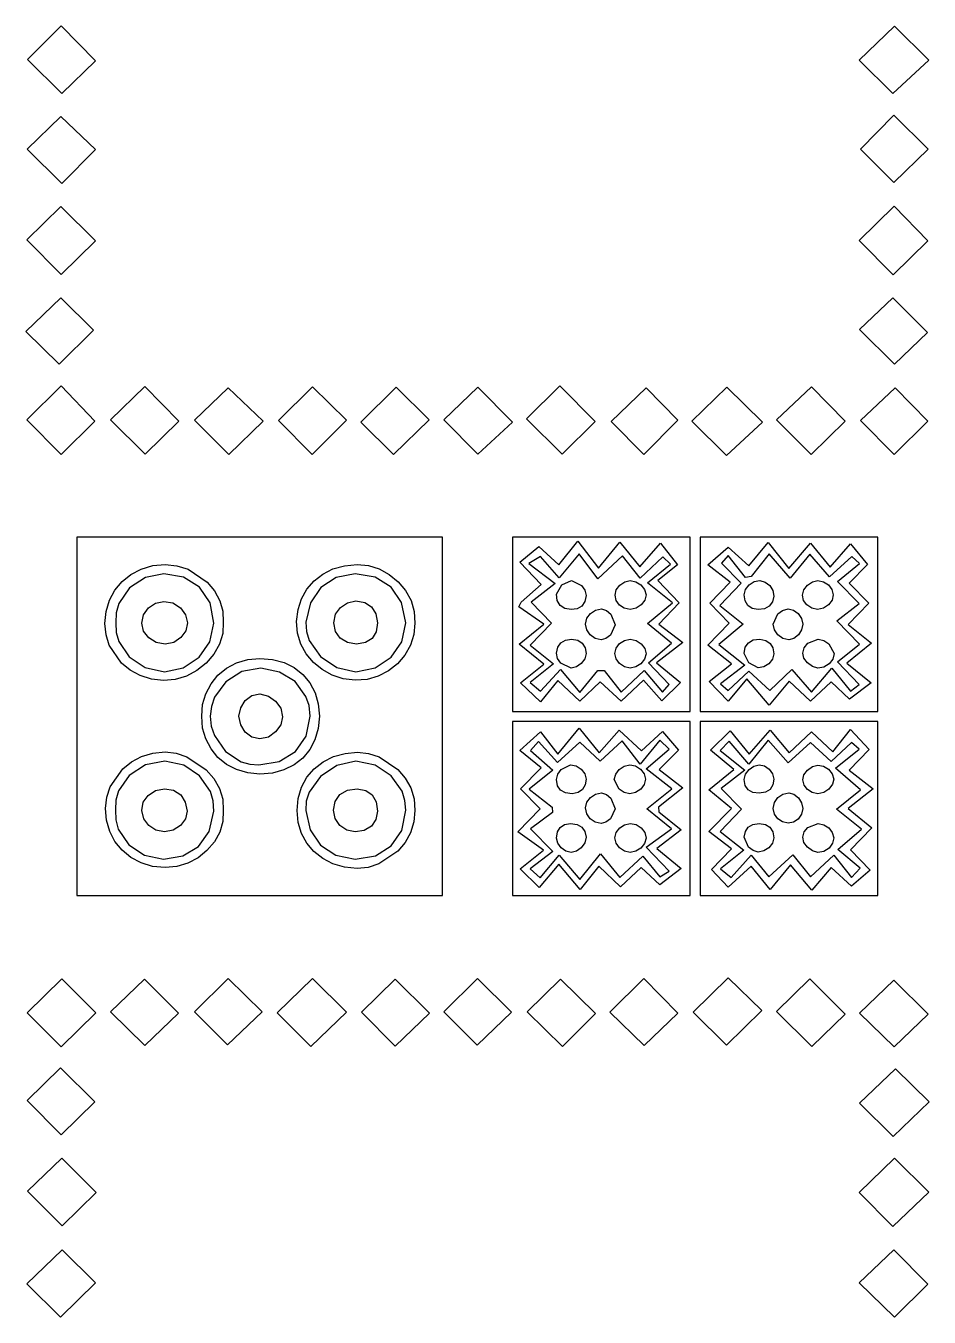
# Model space of a CAD drawing. Header units: millimetres. Extents: x 0 to 526, y 349 to 1015.
# Drawn here: x 397.9 to 461.6, y 670.2 to 761.3 of the extents above; entities that cross this region are included whole.
import ezdxf

# ---------------------------------------------------------------- set-up
doc = ezdxf.new("R2010")
doc.units = ezdxf.units.MM
doc.layers.get('0').update_dxf_attribs({"linetype": 'CONTINUOUS'})

msp = doc.modelspace()

# ---------------------------------------------------------------- linework, layer by layer
at = {"color": 7}
for points in [[(402.843, 758.7873), (400.44, 761.2677), (398.068, 758.8819), (400.472, 756.4951)], [(461.61, 758.8497), (459.207, 761.2355), (456.707, 758.8497), (459.078, 756.4951)], [(402.843, 752.5398), (400.407, 754.8632), (398.037, 752.571), (400.472, 750.1539)], [(461.578, 752.571), (459.143, 754.9568), (456.804, 752.571), (459.143, 750.2164)], [(402.843, 746.104), (400.408, 748.5211), (398.005, 746.1665), (400.44, 743.7182)], [(461.546, 746.1031), (459.175, 748.5523), (456.707, 746.1353), (459.11, 743.7172)], [(402.715, 739.7931), (400.407, 742.0854), (397.94, 739.6995), (400.28, 737.4073)], [(461.514, 739.6361), (459.078, 742.0854), (456.74, 739.8556), (459.207, 737.4073)], [(402.81, 733.3886), (400.44, 735.8691), (398.005, 733.4832), (400.44, 731.034)], [(408.739, 733.3886), (406.336, 735.8379), (403.9, 733.4832), (406.367, 731.0652)], [(414.666, 733.3886), (412.199, 735.7432), (409.828, 733.452), (412.263, 731.034)], [(420.562, 733.452), (418.159, 735.8066), (415.757, 733.4208), (418.127, 731.034)], [(426.394, 733.4832), (424.056, 735.7754), (421.556, 733.3262), (423.863, 731.034)], [(432.259, 733.3262), (429.824, 735.7754), (427.421, 733.4832), (429.824, 731.0662)], [(438.091, 733.3574), (435.591, 735.8691), (433.252, 733.5457), (435.751, 731.0652)], [(443.922, 733.452), (441.679, 735.7432), (439.212, 733.3574), (441.519, 731.034)], [(449.882, 733.3262), (447.383, 735.7754), (444.916, 733.3886), (447.351, 730.9715)], [(455.714, 733.3886), (453.343, 735.8066), (450.875, 733.4832), (453.311, 731.034)], [(461.546, 733.3886), (459.239, 735.7432), (456.804, 733.4208), (459.175, 731.034)], [(427.324, 725.1952), (401.529, 725.1952), (401.529, 699.9223), (427.324, 699.9223)], [(444.787, 725.1952), (432.259, 725.1952), (432.259, 712.9197), (444.787, 712.9197)], [(458.021, 725.1952), (445.492, 725.1952), (445.492, 712.9197), (458.021, 712.9197)], [(432.835, 714.929), (434.469, 716.2478), (432.739, 717.6601), (434.469, 719.0725), (432.707, 720.2977), (432.867, 720.6107), (434.277, 721.8671), (432.771, 723.4365), (434.117, 724.5358), (435.527, 723.2483), (436.872, 724.9123), (438.315, 723.0288), (439.82, 724.8499), (441.231, 723.1224), (442.704, 724.7865), (443.89, 723.2483), (442.512, 722.1499), (444.019, 720.5795), (442.577, 719.0725), (444.274, 717.786), (442.417, 716.3414), (444.115, 714.9602), (442.801, 713.6727), (441.487, 715.1172), (439.917, 713.6415), (438.442, 714.9914), (437.001, 713.6415), (435.463, 715.086), (434.245, 713.579)], [(448.793, 715.2119), (447.479, 713.6415), (446.133, 715.0236), (447.703, 716.279), (446.037, 717.5977), (447.543, 719.1359), (446.165, 720.5483), (447.607, 722.0241), (446.037, 723.2483), (447.479, 724.5046), (448.921, 723.1858), (450.299, 724.8187), (451.74, 722.9976), (453.279, 724.7865), (454.656, 723.0912), (456.099, 724.7241), (457.284, 723.2804), (456.003, 721.9617), (457.38, 720.5483), (455.938, 719.0413), (457.572, 717.7235), (455.843, 716.3102), (457.54, 714.929), (456.034, 713.7673), (454.721, 714.9914), (453.279, 713.6415), (451.773, 715.0548), (450.362, 713.3596)], [(406.791, 715.1894), (406.003, 715.4401), (405.299, 715.8225), (404.693, 716.318), (403.828, 717.585), (403.596, 718.3215), (403.515, 719.1047), (403.607, 719.9602), (403.849, 720.7502), (404.228, 721.4603), (404.734, 722.0748), (405.353, 722.5801), (406.075, 722.9586), (406.887, 723.1975), (407.777, 723.2804), (408.596, 723.1907), (409.377, 722.9381), (410.725, 722.028), (411.241, 721.4145), (411.616, 720.7239), (411.827, 719.9777), (411.847, 719.1984), (411.829, 718.4063), (411.605, 717.6465), (411.206, 716.9422), (410.661, 716.318), (410.002, 715.7971), (409.261, 715.4021), (408.466, 715.1572), (407.65, 715.086)], [(420.329, 715.2206), (419.544, 715.4733), (418.833, 715.8605), (418.216, 716.3658), (417.709, 716.9734), (417.333, 717.6689), (417.103, 718.4366), (417.038, 719.2618), (417.138, 720.0909), (417.384, 720.8517), (417.764, 721.5315), (418.267, 722.1187), (418.884, 722.5986), (419.601, 722.9615), (420.411, 723.1927), (421.3, 723.2804), (422.097, 723.2024), (422.864, 722.9595), (423.573, 722.5703), (424.2, 722.0553), (424.718, 721.435), (425.103, 720.7278), (425.328, 719.9553), (425.369, 719.1359), (425.308, 718.3371), (425.069, 717.5811), (424.675, 716.8876), (424.147, 716.279), (423.511, 715.7766), (422.787, 715.4011), (422, 715.1738), (421.171, 715.1172)], [(438.283, 715.8078), (438.731, 715.8078), (439.917, 714.2696), (441.552, 715.8078), (442.833, 714.2696), (443.314, 714.8032), (441.839, 716.3414), (443.474, 717.7226), (441.776, 719.1037), (443.538, 720.5795), (441.776, 721.9929), (443.409, 723.3107), (442.865, 723.813), (441.263, 722.306), (440.013, 723.8764), (438.283, 722.2748), (436.969, 724.0335), (435.559, 722.3382), (434.245, 723.8452), (433.412, 723.3429), (435.271, 721.9295), (433.572, 720.6107), (435.014, 719.1359), (433.508, 717.5977), (435.142, 716.279), (433.508, 714.9602), (434.245, 714.332), (435.655, 715.8703), (437.001, 714.2384)], [(454.785, 715.9649), (456.099, 714.332), (456.707, 714.8032), (455.169, 716.4048), (456.74, 717.6601), (455.137, 719.293), (456.707, 720.5171), (455.169, 722.0875), (456.74, 723.3429), (456.195, 723.8452), (454.624, 722.4016), (453.215, 724.0022), (451.837, 722.307), (450.363, 724.0335), (449.081, 722.4328), (448.697, 722.3694), (447.479, 723.9076), (446.998, 723.3741), (448.376, 721.9617), (446.87, 720.3923), (448.536, 719.0725), (446.806, 717.6289), (448.632, 716.1843), (446.934, 714.8666), (447.479, 714.3954), (448.921, 715.7454), (450.395, 714.3954), (451.965, 715.8712), (453.343, 714.2696)], [(409.044, 715.9922), (410.157, 716.7413), (410.921, 717.8328), (411.206, 719.1359), (410.935, 720.5678), (410.188, 721.6671), (409.07, 722.3714), (407.682, 722.6201), (406.371, 722.3548), (405.25, 721.6232), (404.496, 720.5278), (404.312, 719.8743), (404.285, 719.1671), (404.309, 718.4883), (404.487, 717.8503), (405.23, 716.7579), (406.357, 716.0058), (407.713, 715.7132)], [(422.57, 715.9883), (423.699, 716.7345), (424.462, 717.8328), (424.729, 719.1671), (424.434, 720.5854), (423.695, 721.6827), (422.583, 722.386), (421.171, 722.6211), (419.819, 722.3558), (418.74, 721.6515), (418.004, 720.5766), (417.679, 719.1984), (417.728, 718.5439), (417.932, 717.9128), (418.72, 716.7969), (419.868, 716.0107), (421.203, 715.7142)], [(435.944, 720.1826), (435.615, 720.3952), (435.419, 720.7317), (435.367, 721.1765), (435.728, 721.8398), (436.424, 722.1499), (437.129, 721.8037), (437.361, 721.4691), (437.45, 721.0819), (437.361, 720.6605), (437.149, 720.3484), (436.824, 720.1591), (436.393, 720.1084)], [(440.145, 720.1904), (439.8, 720.4108), (439.57, 720.7317), (439.5, 721.1131), (439.58, 721.4876), (439.825, 721.8203), (440.172, 722.0583), (440.558, 722.1499), (440.958, 722.0631), (441.311, 721.8359), (441.568, 721.514), (441.679, 721.1453), (441.585, 720.758), (441.335, 720.4264), (440.976, 720.1952), (440.558, 720.1084)], [(449.169, 720.1786), (448.857, 720.3796), (448.666, 720.7054), (448.6, 721.1453), (448.699, 721.5189), (448.953, 721.8476), (449.303, 722.0768), (449.69, 722.1499), (450.08, 722.0397), (450.403, 721.789), (450.618, 721.4438), (450.683, 721.0507), (450.59, 720.6342), (450.367, 720.3328), (450.03, 720.1552), (449.594, 720.1094)], [(453.364, 720.1952), (453.026, 720.4225), (452.79, 720.7444), (452.702, 721.1131), (452.799, 721.4876), (453.054, 721.8203), (453.405, 722.0583), (453.792, 722.1499), (454.192, 722.0631), (454.541, 721.8359), (454.788, 721.514), (454.881, 721.1453), (454.801, 720.758), (454.549, 720.4274), (454.182, 720.1962), (453.759, 720.1094)], [(407.139, 717.7801), (406.608, 718.104), (406.246, 718.5741), (406.112, 719.1359), (406.24, 719.7202), (406.584, 720.2108), (407.084, 720.5483), (407.682, 720.6741), (408.307, 720.562), (408.838, 720.2264), (409.209, 719.7378), (409.347, 719.1671), (409.22, 718.6004), (408.875, 718.1196), (408.374, 717.785), (407.777, 717.6601)], [(420.612, 717.7674), (420.106, 718.0727), (419.781, 718.5478), (419.665, 719.1671), (419.789, 719.7651), (420.122, 720.2547), (420.612, 720.5844), (421.203, 720.7054), (421.835, 720.5981), (422.321, 720.2898), (422.632, 719.8051), (422.741, 719.1671), (422.642, 718.5341), (422.353, 718.061), (421.89, 717.7635), (421.268, 717.6601)], [(438.093, 718.0659), (437.746, 718.3117), (437.507, 718.6629), (437.417, 719.0725), (437.512, 719.4822), (437.761, 719.8304), (438.121, 720.0665), (438.539, 720.1406), (438.891, 720.0255), (439.2, 719.7631), (439.5, 719.0101), (439.16, 718.3039), (438.847, 718.0649), (438.507, 717.9742)], [(451.313, 718.0659), (450.968, 718.3117), (450.736, 718.6629), (450.651, 719.0725), (450.976, 719.807), (451.305, 720.0401), (451.709, 720.1406), (452.072, 720.0616), (452.402, 719.8187), (452.641, 719.4695), (452.734, 719.0725), (452.646, 718.6629), (452.417, 718.3117), (452.099, 718.0659), (451.74, 717.9742)], [(435.675, 716.3219), (435.442, 716.6574), (435.367, 717.032), (435.456, 717.4494), (435.667, 717.7538), (435.993, 717.942), (436.424, 718.0054), (436.855, 717.9323), (437.177, 717.7265), (437.379, 717.4095), (437.45, 717.0008), (437.356, 716.6135), (437.113, 716.2829), (436.774, 716.0517), (436.393, 715.9649)], [(440.158, 716.0556), (439.808, 716.2946), (439.562, 716.6272), (439.469, 717.0008), (439.562, 717.3831), (439.808, 717.7031), (440.158, 717.9235), (440.558, 718.0054), (440.976, 717.9186), (441.335, 717.6875), (441.585, 717.3568), (441.679, 716.9696), (441.568, 716.6008), (441.311, 716.279), (440.958, 716.0507), (440.558, 715.9649)], [(448.917, 716.3336), (448.6, 717.0008), (448.676, 717.4407), (448.893, 717.7626), (449.236, 717.9547), (449.69, 718.0064), (450.115, 717.9186), (450.427, 717.7118), (450.618, 717.3919), (450.683, 716.9696), (450.585, 716.597), (450.33, 716.2712), (449.98, 716.0517), (449.594, 715.9961)], [(453.406, 716.079), (453.058, 716.3336), (452.813, 716.6711), (452.734, 717.032), (452.827, 717.4095), (453.074, 717.7196), (453.823, 718.0064), (454.219, 717.9196), (454.565, 717.6914), (454.945, 717.0008), (454.845, 716.6096), (454.584, 716.2712), (454.215, 716.039), (453.792, 715.9649)], [(413.584, 708.5742), (412.797, 708.8083), (412.094, 709.1799), (411.491, 709.6745), (410.999, 710.2763), (410.634, 710.9698), (410.41, 711.7414), (410.341, 712.5744), (410.41, 713.3986), (410.634, 714.1662), (410.999, 714.8588), (411.491, 715.4625), (412.094, 715.96), (412.797, 716.3355), (413.584, 716.5735), (414.442, 716.6555), (415.34, 716.5794), (416.153, 716.358), (416.869, 716.002), (417.479, 715.522), (417.971, 714.928), (418.336, 714.2316), (418.562, 713.4435), (418.64, 712.5744), (418.561, 711.7053), (418.331, 710.9171), (417.963, 710.2207), (417.466, 709.6277), (416.855, 709.1468), (416.139, 708.7908), (415.331, 708.5693), (414.442, 708.4933)], [(415.795, 709.3867), (416.945, 710.0861), (417.717, 711.1747), (418, 712.5744), (417.915, 713.3205), (417.697, 713.978), (416.925, 715.0236), (415.818, 715.6918), (414.506, 715.9649), (413.18, 715.7396), (412.043, 715.0119), (411.249, 713.9126), (411.028, 713.265), (410.95, 712.5744), (411.018, 711.8721), (411.233, 711.2146), (412.015, 710.0978), (413.121, 709.3653), (413.743, 709.1848), (414.379, 709.1526)], [(413.888, 711.1044), (413.417, 711.4556), (413.09, 711.9667), (412.968, 712.5744), (413.09, 713.1684), (413.417, 713.6776), (413.888, 714.0267), (414.442, 714.1438), (415.045, 713.9955), (415.556, 713.6376), (415.912, 713.1333), (416.045, 712.5432), (415.912, 711.9667), (415.556, 711.4643), (415.045, 711.1083), (414.442, 710.9737)], [(444.787, 712.1979), (432.259, 712.1979), (432.259, 699.9223), (444.787, 699.9223)], [(435.527, 702.1511), (434.15, 700.4871), (432.804, 701.8058), (434.437, 703.1246), (432.643, 704.4121), (434.213, 706.044), (432.835, 707.4574), (434.277, 708.9332), (432.771, 710.1573), (434.245, 711.476), (435.463, 709.9056), (436.969, 711.7267), (438.379, 710.0003), (439.788, 711.6009), (441.358, 710.1261), (442.833, 711.5073), (443.955, 710.1885), (442.609, 708.8073), (444.274, 707.5198), (442.544, 706.1698), (442.577, 705.8245), (444.146, 704.5692), (442.449, 703.2504), (444.146, 701.8371), (442.641, 700.6763), (441.327, 701.9005), (439.885, 700.5505), (438.347, 701.9941), (437.033, 700.3622)], [(458.021, 712.1979), (445.492, 712.1979), (445.492, 699.9223), (458.021, 699.9223)], [(451.869, 702.0887), (450.427, 700.3613), (449.081, 701.9941), (447.479, 700.5183), (446.293, 701.7746), (447.703, 703.2182), (446.101, 704.4434), (447.703, 706.0752), (446.101, 707.394), (447.863, 708.8064), (446.23, 710.1885), (447.607, 711.5385), (448.954, 709.9056), (450.427, 711.6009), (451.773, 710.0003), (453.343, 711.4751), (454.849, 710.0627), (456.099, 711.6321), (457.412, 710.2197), (456.003, 708.7751), (457.701, 707.4564), (455.938, 706.0752), (457.605, 704.694), (456.099, 703.1558), (457.477, 701.7112), (456.162, 700.5817), (454.721, 701.9005), (453.375, 700.2988)], [(438.475, 702.8739), (439.82, 701.2099), (441.455, 702.7169), (442.641, 701.2411), (443.314, 701.6488), (441.679, 703.3441), (443.474, 704.6316), (441.743, 706.044), (443.506, 707.4574), (441.679, 708.8698), (443.314, 710.2509), (442.641, 710.8791), (441.263, 709.1838), (439.981, 710.8479), (438.443, 709.4033), (437.001, 710.7533), (435.431, 709.3097), (434.085, 710.7845), (433.54, 710.1573), (435.11, 708.7761), (433.445, 707.4261), (435.047, 706.1698), (435.078, 705.7933), (433.54, 704.6316), (435.11, 703.031), (433.508, 701.8058), (434.213, 701.1787), (435.559, 702.7793), (437.001, 701.0528)], [(456.772, 701.8692), (455.202, 703.187), (456.867, 704.6004), (455.105, 706.0128), (456.804, 707.394), (455.041, 708.901), (456.707, 710.2509), (456.162, 710.7221), (454.721, 709.3721), (453.279, 710.7221), (451.708, 709.2785), (450.299, 710.8791), (448.921, 709.1838), (447.543, 710.8167), (446.902, 710.1573), (448.633, 708.7761), (446.966, 707.4886), (448.408, 706.0128), (446.902, 704.4434), (448.568, 703.1246), (446.935, 701.8058), (447.671, 701.2099), (449.081, 702.7793), (450.33, 701.2411), (452.029, 702.8105), (453.279, 701.2411), (454.913, 702.7793), (456.162, 701.2099)], [(406.878, 701.9853), (406.062, 702.2301), (405.341, 702.6174), (404.726, 703.1285), (404.227, 703.7479), (403.858, 704.456), (403.628, 705.2383), (403.548, 706.0762), (403.641, 706.8585), (403.885, 707.5949), (404.774, 708.858), (405.392, 709.3506), (406.107, 709.7271), (406.907, 709.97), (407.777, 710.0627), (408.543, 709.9739), (409.301, 709.7203), (410.665, 708.8034), (411.204, 708.1821), (411.603, 707.4798), (411.828, 706.719), (411.847, 705.9191), (411.826, 705.1398), (411.612, 704.3946), (411.233, 703.7059), (410.713, 703.0973), (410.082, 702.5891), (409.364, 702.2058), (408.588, 701.9687), (407.777, 701.9005)], [(420.41, 701.9356), (419.597, 702.1745), (418.877, 702.5442), (418.259, 703.031), (417.758, 703.623), (417.383, 704.3097), (417.15, 705.0793), (417.07, 705.9191), (417.144, 706.7804), (417.379, 707.5676), (417.762, 708.2689), (418.275, 708.8698), (418.905, 709.3594), (419.634, 709.7242), (420.449, 709.9525), (421.332, 710.0315), (422.108, 709.9476), (422.86, 709.7067), (424.18, 708.8229), (424.698, 708.2133), (425.085, 707.5149), (425.318, 706.7443), (425.369, 705.9191), (425.309, 705.1203), (425.071, 704.3624), (424.682, 703.6669), (424.163, 703.0544), (422.841, 702.157), (422.085, 701.9151), (421.3, 701.8371)], [(409.003, 702.7257), (410.113, 703.3909), (410.88, 704.457), (411.206, 705.887), (411.152, 706.5971), (410.954, 707.2574), (410.196, 708.3752), (409.079, 709.1273), (407.745, 709.4033), (406.37, 709.1419), (405.23, 708.3986), (404.474, 707.3023), (404.288, 706.6614), (404.253, 705.9816), (404.277, 705.2724), (404.455, 704.616), (405.195, 703.5089), (406.312, 702.7676), (407.65, 702.4964)], [(422.588, 702.7266), (423.707, 703.4231), (424.448, 704.5185), (424.729, 705.9504), (424.674, 706.639), (424.475, 707.2837), (423.711, 708.383), (422.574, 709.1282), (421.203, 709.4033), (419.864, 709.1107), (418.708, 708.3323), (417.919, 707.2184), (417.719, 706.5824), (417.679, 705.9182), (418, 704.5536), (418.728, 703.4777), (419.806, 702.7666), (421.171, 702.4964)], [(435.988, 707.1628), (435.647, 707.3549), (435.438, 707.6768), (435.367, 708.1167), (435.455, 708.4854), (435.684, 708.8112), (436.36, 709.1526), (436.747, 709.0795), (437.097, 708.8503), (437.351, 708.5215), (437.45, 708.1479), (437.384, 707.7256), (437.193, 707.4057), (436.881, 707.1989), (436.456, 707.1121)], [(440.13, 707.1979), (439.788, 707.4261), (439.436, 708.1167), (439.535, 708.4903), (439.788, 708.8229), (440.139, 709.0609), (440.526, 709.1526), (440.931, 709.0658), (441.291, 708.8385), (441.549, 708.5167), (441.647, 708.1479), (441.554, 707.7607), (441.303, 707.4301), (440.944, 707.1989), (440.526, 707.1121)], [(449.208, 707.194), (448.877, 707.3823), (448.671, 707.6954), (448.6, 708.1167), (448.694, 708.4903), (448.937, 708.8229), (449.276, 709.0609), (449.657, 709.1526), (450.035, 709.0658), (450.362, 708.8385), (450.595, 708.5167), (450.683, 708.1479), (450.617, 707.7256), (450.423, 707.4096), (450.101, 707.2116), (449.657, 707.1433)], [(453.397, 707.193), (453.058, 707.4096), (452.822, 707.7207), (452.734, 708.0845), (452.813, 708.4454), (453.058, 708.78), (453.406, 709.0258), (453.791, 709.1214), (454.192, 709.0531), (454.545, 708.8346), (454.801, 708.5167), (454.913, 708.1479), (454.818, 707.7744), (454.569, 707.4418), (454.21, 707.2028), (453.791, 707.1121)], [(407.116, 704.5321), (406.612, 704.8589), (406.258, 705.3388), (406.112, 705.9182), (406.222, 706.5034), (406.564, 706.994), (407.08, 707.3315), (407.713, 707.4564), (408.365, 707.3706), (408.863, 707.0253), (409.187, 706.5034), (409.315, 705.887), (409.21, 705.3388), (408.851, 704.8667), (408.325, 704.536), (407.713, 704.4112)], [(420.58, 704.537), (420.09, 704.8745), (419.757, 705.3651), (419.633, 705.9504), (419.754, 706.5697), (420.094, 707.0448), (420.62, 707.3491), (421.3, 707.4564), (421.917, 707.3354), (422.369, 707.0253), (422.647, 706.5385), (422.741, 705.887), (422.627, 705.2861), (422.305, 704.8199), (421.809, 704.5185), (421.171, 704.4112)], [(438.093, 705.1008), (437.746, 705.3456), (437.507, 705.6967), (437.417, 706.1074), (437.512, 706.5122), (437.761, 706.8526), (438.121, 707.0877), (438.539, 707.1745), (438.891, 707.0594), (439.2, 706.798), (439.5, 706.044), (439.16, 705.3378), (438.847, 705.0998), (438.507, 705.0081)], [(451.3, 705.1222), (450.964, 705.3456), (450.736, 705.6753), (450.651, 706.0762), (450.741, 706.4859), (450.98, 706.837), (451.327, 707.0828), (451.74, 707.1745), (452.099, 707.0779), (452.417, 706.8253), (452.646, 706.4722), (452.734, 706.0762), (452.641, 705.6665), (452.401, 705.3222), (452.072, 705.0959), (451.708, 705.0393)], [(436.029, 703.0583), (435.7, 703.2934), (435.46, 703.6172), (435.367, 703.9722), (435.432, 704.4121), (435.623, 704.7379), (435.935, 704.9389), (436.36, 705.0081), (436.81, 704.9447), (437.145, 704.7574), (437.36, 704.4521), (437.45, 704.0347), (437.356, 703.6435), (437.113, 703.3011), (436.774, 703.0592), (436.393, 702.9676)], [(440.158, 703.0592), (439.808, 703.2972), (439.562, 703.6299), (439.469, 704.0034), (439.575, 704.3858), (439.82, 704.7057), (440.163, 704.9262), (440.558, 705.0081), (440.976, 704.935), (441.335, 704.7018), (441.585, 704.3634), (441.679, 703.9722), (441.568, 703.5899), (441.311, 703.2699), (440.958, 703.0495), (440.558, 702.9676)], [(449.222, 703.108), (448.905, 703.3519), (448.6, 704.0347), (448.685, 704.4521), (448.889, 704.7574), (449.213, 704.9447), (449.657, 705.0081), (450.089, 704.9398), (450.411, 704.7418), (450.613, 704.4258), (450.683, 704.0034), (450.585, 703.6308), (450.33, 703.3011), (449.98, 703.0719), (449.594, 702.9988)], [(453.406, 703.0817), (453.058, 703.3363), (452.813, 703.6738), (452.734, 704.0347), (452.827, 704.4121), (453.074, 704.7223), (453.824, 705.0081), (454.219, 704.9262), (454.561, 704.7057), (454.805, 704.3858), (454.913, 704.0034), (454.832, 703.6123), (454.581, 703.2738), (454.214, 703.0417), (453.791, 702.9676)], [(402.875, 691.6655), (400.472, 694.0513), (398.037, 691.6655), (400.44, 689.2484)], [(408.707, 691.6343), (406.304, 694.0201), (403.9, 691.7289), (406.336, 689.3421)], [(414.603, 691.7279), (412.199, 694.0826), (409.828, 691.7279), (412.168, 689.4045)], [(420.562, 691.6967), (418.159, 694.0826), (415.66, 691.6655), (418.031, 689.2796)], [(426.395, 691.6343), (423.992, 694.0201), (421.62, 691.6967), (423.992, 689.3109)], [(432.194, 691.6967), (429.791, 694.0826), (427.421, 691.7279), (429.759, 689.3733)], [(438.122, 691.6021), (435.655, 694.0201), (433.283, 691.7279), (435.783, 689.2796)], [(443.922, 691.6343), (441.519, 694.0835), (439.115, 691.6967), (441.552, 689.3421)], [(449.85, 691.8225), (447.479, 694.1138), (445.011, 691.6967), (447.351, 689.3733)], [(455.714, 691.5709), (453.215, 694.0513), (450.875, 691.7591), (453.375, 689.2796)], [(461.578, 691.5709), (459.142, 693.9567), (456.739, 691.6343), (459.175, 689.2484)], [(402.81, 685.3868), (400.376, 687.7726), (398.037, 685.4804), (400.44, 683.0634)], [(461.642, 685.3868), (459.271, 687.7092), (456.74, 685.2922), (459.11, 682.9375)], [(402.907, 678.9823), (400.472, 681.3993), (398.068, 679.0759), (400.504, 676.6276)], [(461.61, 679.0135), (459.207, 681.3993), (456.707, 678.9823), (459.078, 676.5964)], [(402.843, 672.60893), (400.504, 674.93236), (398.005, 672.54651), (400.376, 670.19188)], [(461.546, 672.5153), (459.143, 674.93236), (456.707, 672.60893), (459.207, 670.19188)]]:
    msp.add_lwpolyline(points, close=True, dxfattribs=at)

doc.saveas('drawing.dxf')
